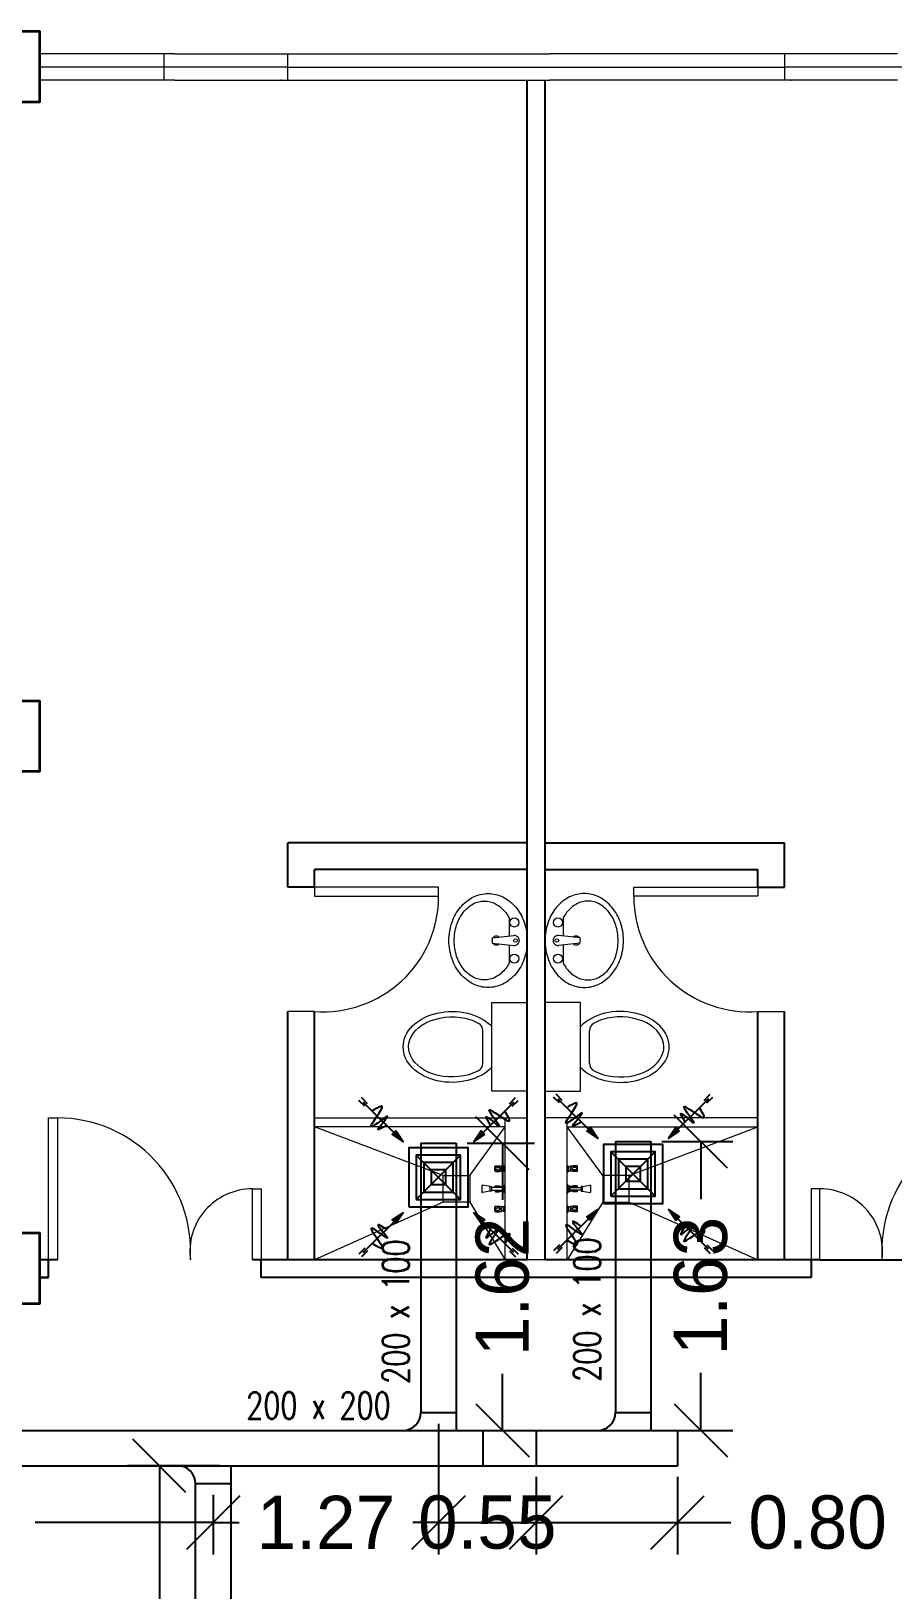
# Model space of a CAD drawing. Header units: inches. Extents: x 57 to 217, y -85 to 29.
# Drawn here: x 160.18 to 165.04, y -54.71 to -45.93 of the extents above; entities that cross this region are included whole.
import ezdxf

# ---------------------------------------------------------------- set-up
doc = ezdxf.new("R2010")
doc.units = ezdxf.units.IN
doc.header["$MEASUREMENT"] = 0
for name, color, linetype in [('AIR', 7, 'Continuous'), ('AIR-00', 8, 'Continuous'), ('AIR-03', 30, 'Continuous'), ('dimen', 7, 'Continuous'), ('ducting label', 7, 'Continuous'), ('exhaust', 7, 'Continuous')]:
    doc.layers.add(name, color=color, linetype=linetype)
doc.styles.add('Arch-Dim', font='simplex.shx', dxfattribs={"width": 0.75})
doc.dimstyles.new('Copy of dimension', dxfattribs={"dimtxt": 0.3, "dimasz": 0.3, "dimexe": 0.18, "dimexo": 0.0625, "dimgap": 0.09, "dimtad": 0, "dimzin": 0, "dimdsep": 46, "dimtxsty": 'Standard', "dimblk": 'OBLIQUE', "dimcen": 0.09, "dimclrd": 256, "dimclre": 256, "dimclrt": 256, "dimadec": 0, "dimazin": 0, "dimtfac": 1, "dimtofl": 0, "dimtmove": 0, "dimatfit": 3, "dimldrblk": 'OBLIQUE', "dimfxl": 1, "dimtolj": 1, "dimtzin": 0, "dimarcsym": 0})

# ---------------------------------------------------------------- blocks, each defined once
blk = doc.blocks.new('GRILL-C-IN')
at = {"layer": 'AIR-00', "ltscale": 3}
for p, q in [((-0.601, 0.623), (-0.651, 0.674)), ((0.601, 0.623), (0.651, 0.674)), ((-0.623, 0.601), (-0.674, 0.651)), ((-0.637, 0.637), (-0.3, 0.3)), ((0.637, 0.637), (0.3, 0.3)), ((0.623, 0.601), (0.674, 0.651)), ((-0.637, -0.637), (-0.3, -0.3)), ((0.637, -0.637), (0.3, -0.3)), ((-0.623, -0.601), (-0.674, -0.651)), ((-0.601, -0.623), (-0.651, -0.674)), ((0.601, -0.623), (0.651, -0.674)), ((0.623, -0.601), (0.674, -0.651))]:
    blk.add_line(p, q, dxfattribs=at)
at = {"layer": 'AIR-00', "color": 50}
for p, q in [((-0.188, 0.187), (0.187, -0.188)), ((0.187, 0.187), (-0.188, -0.188))]:
    blk.add_line(p, q, dxfattribs=at)
at = {"layer": 'AIR-00', "ltscale": 3}
for points in [[(-0.362, 0.393), (-0.393, 0.362), (-0.3, 0.3)], [(0.393, 0.362), (0.362, 0.393), (0.3, 0.3)], [(-0.362, -0.393), (-0.393, -0.362), (-0.3, -0.3)], [(0.393, -0.362), (0.362, -0.393), (0.3, -0.3)]]:
    blk.add_lwpolyline(points, close=True, dxfattribs=at)
at = {"layer": 'AIR-00', "color": 50}
for points in [[(-0.188, -0.188), (0.187, -0.188), (0.187, 0.187), (-0.188, 0.187)], [(-0.125, -0.125), (0.125, -0.125), (0.125, 0.125), (-0.125, 0.125)], [(-0.062, -0.062), (0.062, -0.062), (0.062, 0.062), (-0.062, 0.062)]]:
    blk.add_lwpolyline(points, close=True, dxfattribs=at)
at = {"layer": 'AIR-00', "ltscale": 3}
for points in [[(-0.441, 0.441), (-0.512, 0.404), (-0.432, 0.514), (-0.568, 0.43), (-0.477, 0.6), (-0.561, 0.561)], [(0.441, 0.441), (0.404, 0.512), (0.514, 0.432), (0.43, 0.568), (0.6, 0.477), (0.561, 0.561)], [(-0.441, -0.441), (-0.512, -0.404), (-0.432, -0.514), (-0.568, -0.43), (-0.477, -0.6), (-0.561, -0.561)], [(0.441, -0.441), (0.404, -0.512), (0.514, -0.432), (0.43, -0.568), (0.6, -0.477), (0.561, -0.561)]]:
    blk.add_spline(points, degree=3, dxfattribs=at)
for points in [[(-0.3, 0.3), (-0.362, 0.393), (-0.393, 0.362)], [(0.3, 0.3), (0.393, 0.362), (0.362, 0.393)], [(-0.3, -0.3), (-0.362, -0.393), (-0.393, -0.362)], [(0.3, -0.3), (0.393, -0.362), (0.362, -0.393)]]:
    blk.add_solid(points, dxfattribs=at)
at = {"layer": 'AIR-03', "color": 6}
blk.add_lwpolyline([(-0.25, -0.25), (0.25, -0.25), (0.25, 0.25), (-0.25, 0.25)], close=True, dxfattribs=at)
blk = doc.blocks.new('_Oblique')
at = {"color": 0, "linetype": 'ByBlock', "lineweight": -2}
blk.add_line((-0.5, -0.5), (0.5, 0.5), dxfattribs=at)
blk = doc.blocks.new('*D88')
at = {"layer": 'Defpoints', "color": 0, "transparency": 16777216}
for p in [(158.1682, -53.915), (161.2067, -54.1151), (161.2067, -54.3339)]:
    blk.add_point(p, dxfattribs=at)
at = {"layer": 'dimen', "lineweight": -2, "transparency": 16777216}
for p, q in [((158.1682, -53.9775), (158.1682, -54.5139)), ((161.2067, -54.1776), (161.2067, -54.5139)), ((158.1682, -54.3339), (159.1725, -54.3339)), ((161.2067, -54.3339), (160.2025, -54.3339))]:
    blk.add_line(p, q, dxfattribs=at)
at = {"layer": 'dimen', "lineweight": -2, "transparency": 16777216, "xscale": 0.3, "yscale": 0.3, "zscale": 0.3, "rotation": 180}
blk.add_blockref('_Oblique', (158.1682, -54.3339), dxfattribs=at)
at = {"layer": 'dimen', "lineweight": -2, "transparency": 16777216, "xscale": 0.3, "yscale": 0.3, "zscale": 0.3}
blk.add_blockref('_Oblique', (161.2067, -54.3339), dxfattribs=at)
at = {"layer": 'dimen', "transparency": 16777216, "insert": (159.6875, -54.3339), "char_height": 0.3, "attachment_point": 5}
blk.add_mtext('\\A1;3.04', dxfattribs=at)
blk = doc.blocks.new('*D89')
at = {"layer": 'Defpoints', "color": 0, "transparency": 16777216}
for p in [(162.4764, -53.715), (161.2067, -54.1151), (162.4764, -54.3339)]:
    blk.add_point(p, dxfattribs=at)
at = {"layer": 'dimen', "lineweight": -2, "transparency": 16777216}
for p, q in [((162.4764, -53.7775), (162.4764, -54.5139)), ((161.2067, -54.1776), (161.2067, -54.5139)), ((161.2067, -54.3339), (161.3516, -54.3339)), ((162.4764, -54.3339), (162.3316, -54.3339))]:
    blk.add_line(p, q, dxfattribs=at)
at = {"layer": 'dimen', "lineweight": -2, "transparency": 16777216, "xscale": 0.3, "yscale": 0.3, "zscale": 0.3, "rotation": 180}
blk.add_blockref('_Oblique', (161.2067, -54.3339), dxfattribs=at)
at = {"layer": 'dimen', "lineweight": -2, "transparency": 16777216, "xscale": 0.3, "yscale": 0.3, "zscale": 0.3}
blk.add_blockref('_Oblique', (162.4764, -54.3339), dxfattribs=at)
at = {"layer": 'dimen', "transparency": 16777216, "insert": (161.8416, -54.3339), "char_height": 0.3, "attachment_point": 5}
blk.add_mtext('\\A1;1.27', dxfattribs=at)
blk = doc.blocks.new('*D90')
at = {"layer": 'Defpoints', "color": 0, "transparency": 16777216}
for p in [(162.4764, -53.715), (163.0264, -54.0151), (163.0264, -54.3339)]:
    blk.add_point(p, dxfattribs=at)
at = {"layer": 'dimen', "lineweight": -2, "transparency": 16777216}
for p, q in [((162.4764, -53.7775), (162.4764, -54.5139)), ((163.0264, -54.0776), (163.0264, -54.5139)), ((162.4764, -54.3339), (163.0264, -54.3339))]:
    blk.add_line(p, q, dxfattribs=at)
at = {"layer": 'dimen', "lineweight": -2, "transparency": 16777216, "xscale": 0.3, "yscale": 0.3, "zscale": 0.3, "rotation": 180}
blk.add_blockref('_Oblique', (162.4764, -54.3339), dxfattribs=at)
at = {"layer": 'dimen', "lineweight": -2, "transparency": 16777216, "xscale": 0.3, "yscale": 0.3, "zscale": 0.3}
blk.add_blockref('_Oblique', (163.0264, -54.3339), dxfattribs=at)
at = {"layer": 'dimen', "transparency": 16777216, "insert": (162.7514, -54.3339), "char_height": 0.3, "attachment_point": 5}
blk.add_mtext('\\A1;0.55', dxfattribs=at)
blk = doc.blocks.new('*D91')
at = {"layer": 'Defpoints', "color": 0, "transparency": 16777216}
for p in [(163.0264, -54.0151), (163.8242, -54.0151), (163.8242, -54.3339)]:
    blk.add_point(p, dxfattribs=at)
at = {"layer": 'dimen', "lineweight": -2, "transparency": 16777216}
for p, q in [((163.0264, -54.0776), (163.0264, -54.5139)), ((163.8242, -54.0776), (163.8242, -54.5139)), ((163.0264, -54.3339), (163.8242, -54.3339)), ((163.8242, -54.3339), (164.1242, -54.3339))]:
    blk.add_line(p, q, dxfattribs=at)
at = {"layer": 'dimen', "lineweight": -2, "transparency": 16777216, "xscale": 0.3, "yscale": 0.3, "zscale": 0.3, "rotation": 180}
blk.add_blockref('_Oblique', (163.0264, -54.3339), dxfattribs=at)
at = {"layer": 'dimen', "lineweight": -2, "transparency": 16777216, "xscale": 0.3, "yscale": 0.3, "zscale": 0.3}
blk.add_blockref('_Oblique', (163.8242, -54.3339), dxfattribs=at)
at = {"layer": 'dimen', "transparency": 16777216, "insert": (164.6142, -54.3339), "char_height": 0.3, "attachment_point": 5}
blk.add_mtext('\\A1;0.80', dxfattribs=at)
blk = doc.blocks.new('*D92')
at = {"layer": 'Defpoints', "color": 0, "transparency": 16777216}
for p in [(163.6742, -52.1871), (163.9553, -52.1871), (163.6742, -53.815)]:
    blk.add_point(p, dxfattribs=at)
at = {"layer": 'dimen', "lineweight": -2, "transparency": 16777216}
for p, q in [((163.7367, -52.1871), (164.1353, -52.1871)), ((163.9553, -52.1871), (163.9553, -52.511)), ((163.9553, -53.815), (163.9553, -53.491)), ((163.7367, -53.815), (164.1353, -53.815))]:
    blk.add_line(p, q, dxfattribs=at)
at = {"layer": 'dimen', "lineweight": -2, "transparency": 16777216, "xscale": 0.3, "yscale": 0.3, "zscale": 0.3}
for p, rotation in [((163.9553, -52.1871), 90), ((163.9553, -53.815), 270)]:
    blk.add_blockref('_Oblique', p, dxfattribs=dict(at, rotation=rotation))
at = {"layer": 'dimen', "transparency": 16777216, "insert": (163.9553, -53.001), "char_height": 0.3, "attachment_point": 5, "rotation": 90}
blk.add_mtext('\\A1;1.63', dxfattribs=at)
blk = doc.blocks.new('*D93')
at = {"layer": 'Defpoints', "color": 0, "transparency": 16777216}
for p in [(162.5764, -52.1963), (162.5764, -53.815), (162.8375, -53.815)]:
    blk.add_point(p, dxfattribs=at)
at = {"layer": 'dimen', "lineweight": -2, "transparency": 16777216}
for p, q in [((162.6389, -52.1963), (163.0175, -52.1963)), ((162.8375, -52.1963), (162.8375, -52.5157)), ((162.8375, -53.815), (162.8375, -53.4957)), ((162.6389, -53.815), (163.0175, -53.815))]:
    blk.add_line(p, q, dxfattribs=at)
at = {"layer": 'dimen', "lineweight": -2, "transparency": 16777216, "xscale": 0.3, "yscale": 0.3, "zscale": 0.3}
for p, rotation in [((162.8375, -52.1963), 90), ((162.8375, -53.815), 270)]:
    blk.add_blockref('_Oblique', p, dxfattribs=dict(at, rotation=rotation))
at = {"layer": 'dimen', "transparency": 16777216, "insert": (162.8375, -53.0057), "char_height": 0.3, "attachment_point": 5, "rotation": 90}
blk.add_mtext('\\A1;1.62', dxfattribs=at)
blk = doc.blocks.new('*D96')
at = {"layer": 'Defpoints', "color": 0, "transparency": 16777216}
for p in [(161.3067, -54.015), (160.9024, -56.6177), (161.3067, -56.6177)]:
    blk.add_point(p, dxfattribs=at)
at = {"layer": 'dimen', "lineweight": -2, "transparency": 16777216}
for p, q in [((161.2442, -54.015), (160.7224, -54.015)), ((160.9024, -54.015), (160.9024, -54.8014)), ((160.9024, -56.6177), (160.9024, -55.8314)), ((161.2442, -56.6177), (160.7224, -56.6177))]:
    blk.add_line(p, q, dxfattribs=at)
at = {"layer": 'dimen', "lineweight": -2, "transparency": 16777216, "xscale": 0.3, "yscale": 0.3, "zscale": 0.3}
for p, rotation in [((160.9024, -54.015), 90), ((160.9024, -56.6177), 270)]:
    blk.add_blockref('_Oblique', p, dxfattribs=dict(at, rotation=rotation))
at = {"layer": 'dimen', "transparency": 16777216, "insert": (160.9024, -55.3164), "char_height": 0.3, "attachment_point": 5, "rotation": 90}
blk.add_mtext('\\A1;2.60', dxfattribs=at)

msp = doc.modelspace()

# ---------------------------------------------------------------- linework, layer by layer
at = {"color": 8, "linetype": 'ByBlock', "lineweight": 9}
for p, q in [((160.2273, -46.053), (160.2274, -46.053)), ((161.6273, -46.128), (160.2273, -46.128)), ((160.9899, -46.053), (160.2274, -46.053)), ((160.9273, -46.053), (160.9273, -46.203)), ((160.9899, -46.053), (162.1899, -46.053)), ((161.6273, -46.203), (161.6273, -46.053)), ((161.6273, -46.128), (164.4273, -46.128)), ((162.1899, -46.053), (163.1024, -46.053)), ((163.8649, -46.053), (163.1024, -46.053)), ((165.0649, -46.053), (163.8649, -46.053)), ((164.4273, -46.053), (164.4273, -46.203)), ((165.8273, -46.128), (164.4273, -46.128)), ((160.9899, -46.203), (160.2273, -46.203)), ((160.9899, -46.203), (162.1899, -46.203)), ((162.1899, -46.203), (163.1024, -46.203)), ((163.8649, -46.203), (163.1024, -46.203)), ((165.0649, -46.203), (163.8649, -46.203)), ((162.9773, -47.003), (162.9773, -52.853)), ((163.0773, -47.003), (163.0773, -52.853)), ((162.9773, -50.4674), (162.9773, -52.4174)), ((162.8523, -52.853), (162.8523, -52.053)), ((163.2023, -52.853), (163.2023, -52.053)), ((162.8523, -52.853), (161.7773, -52.853)), ((163.0773, -52.853), (162.9773, -52.853))]:
    msp.add_line(p, q, dxfattribs=at)
at = {"color": 8, "linetype": 'ByBlock', "lineweight": 25}
for p, q in [((162.9773, -52.853), (162.9773, -46.203)), ((163.0773, -52.853), (163.0773, -46.203)), ((160.3273, -52.853), (160.2273, -52.853)), ((160.2773, -52.953), (160.2773, -52.853)), ((162.9773, -52.853), (161.4273, -52.853)), ((161.4773, -52.953), (161.4773, -52.853)), ((164.6273, -52.853), (163.0773, -52.853)), ((164.5773, -52.853), (164.5773, -52.953)), ((160.2773, -52.953), (160.2273, -52.953)), ((160.2273, -52.953), (160.2773, -52.953)), ((164.5773, -52.953), (161.4773, -52.953))]:
    msp.add_line(p, q, dxfattribs=at)
at = {"color": 8, "linetype": 'ByBlock', "lineweight": 25, "ltscale": 0.3}
for p, q in [((161.6273, -50.753), (161.6273, -50.503)), ((162.9773, -50.503), (161.6273, -50.503)), ((163.0773, -50.503), (164.4273, -50.503)), ((164.4273, -50.753), (164.4273, -50.503)), ((161.7773, -50.753), (161.7773, -50.653)), ((162.9773, -50.653), (161.7773, -50.653)), ((163.0773, -50.653), (164.2773, -50.653)), ((164.2773, -50.753), (164.2773, -50.653)), ((161.7773, -50.753), (161.6273, -50.753)), ((164.2773, -50.753), (164.4273, -50.753)), ((161.6273, -52.853), (161.6273, -51.453)), ((161.7773, -52.853), (161.7773, -51.453)), ((164.2773, -52.853), (164.2773, -51.453)), ((164.4273, -52.853), (164.4273, -51.453))]:
    msp.add_line(p, q, dxfattribs=at)
at = {"color": 8, "lineweight": 9}
for p, q in [((162.7794, -51.0385), (162.9013, -51.0252)), ((163.2752, -51.0385), (163.1534, -51.0252)), ((162.7794, -51.0675), (162.9013, -51.0809)), ((163.2752, -51.0675), (163.1534, -51.0809)), ((162.7773, -51.403), (162.9773, -51.403)), ((162.7773, -51.903), (162.7773, -51.403)), ((162.9773, -51.403), (162.9773, -51.903)), ((163.2773, -51.403), (163.0773, -51.403)), ((163.0773, -51.403), (163.0773, -51.903)), ((163.2773, -51.903), (163.2773, -51.403)), ((162.7273, -51.7436), (162.7273, -51.5627)), ((163.3273, -51.7436), (163.3273, -51.5627)), ((162.9773, -51.903), (162.7773, -51.903)), ((163.0773, -51.903), (163.2773, -51.903)), ((162.7936, -52.3263), (162.7951, -52.3263)), ((162.7936, -52.3525), (162.7936, -52.3263)), ((162.7936, -52.3525), (162.7951, -52.3525)), ((162.7951, -52.3263), (162.797, -52.3227)), ((162.7951, -52.3525), (162.7951, -52.3263)), ((162.7951, -52.3525), (162.797, -52.3561)), ((162.797, -52.3227), (162.819, -52.3227)), ((162.797, -52.3561), (162.797, -52.3227)), ((162.797, -52.3561), (162.819, -52.3561)), ((162.8057, -52.3333), (162.8179, -52.3333)), ((162.8057, -52.3455), (162.8179, -52.3455)), ((162.8058, -52.3263), (162.818, -52.3263)), ((162.8058, -52.3525), (162.818, -52.3525)), ((162.819, -52.3227), (162.8231, -52.3249)), ((162.819, -52.3262), (162.819, -52.3335)), ((162.819, -52.3526), (162.819, -52.3453)), ((162.819, -52.3561), (162.8231, -52.3539)), ((162.8249, -52.3254), (162.8307, -52.3254)), ((162.8249, -52.3534), (162.8307, -52.3534)), ((162.8307, -52.3534), (162.8307, -52.3254)), ((162.8307, -52.3254), (162.833, -52.3261)), ((162.8307, -52.3534), (162.833, -52.3527)), ((162.833, -52.3527), (162.833, -52.3261)), ((162.8448, -52.328), (162.833, -52.328)), ((162.8448, -52.3508), (162.833, -52.3508)), ((162.8516, -52.3224), (162.8447, -52.3258)), ((162.8447, -52.353), (162.8447, -52.3258)), ((162.8516, -52.3565), (162.8447, -52.353)), ((162.8516, -52.3224), (162.8523, -52.3224)), ((162.8516, -52.3565), (162.8516, -52.3224)), ((162.8516, -52.3565), (162.8523, -52.3565)), ((162.8523, -52.3565), (162.8523, -52.3224)), ((163.2031, -52.3224), (163.2023, -52.3224)), ((163.2023, -52.3565), (163.2023, -52.3224)), ((163.2031, -52.3565), (163.2023, -52.3565)), ((163.2031, -52.3224), (163.2099, -52.3258)), ((163.2031, -52.3565), (163.2031, -52.3224)), ((163.2031, -52.3565), (163.2099, -52.353)), ((163.2099, -52.353), (163.2099, -52.3258)), ((163.2099, -52.328), (163.2217, -52.328)), ((163.2099, -52.3508), (163.2217, -52.3508)), ((163.2239, -52.3254), (163.2217, -52.3261)), ((163.2217, -52.3527), (163.2217, -52.3261)), ((163.2239, -52.3534), (163.2217, -52.3527)), ((163.2298, -52.3254), (163.2239, -52.3254)), ((163.2239, -52.3534), (163.2239, -52.3254)), ((163.2298, -52.3534), (163.2239, -52.3534)), ((163.2357, -52.3227), (163.2316, -52.3249)), ((163.2357, -52.3561), (163.2316, -52.3539)), ((163.2577, -52.3227), (163.2357, -52.3227)), ((163.2357, -52.3262), (163.2357, -52.3335)), ((163.2357, -52.3526), (163.2357, -52.3453)), ((163.2576, -52.3561), (163.2357, -52.3561)), ((163.2488, -52.3263), (163.2367, -52.3263)), ((163.2488, -52.3525), (163.2367, -52.3525)), ((163.2489, -52.3333), (163.2368, -52.3333)), ((163.2489, -52.3455), (163.2368, -52.3455)), ((163.2576, -52.3561), (163.2577, -52.3227)), ((163.2595, -52.3525), (163.2576, -52.3561)), ((163.2595, -52.3263), (163.2577, -52.3227)), ((163.2611, -52.3263), (163.2595, -52.3263)), ((163.2595, -52.3525), (163.2595, -52.3263)), ((163.2611, -52.3525), (163.2595, -52.3525)), ((163.2611, -52.3525), (163.2611, -52.3263)), ((162.7205, -52.4337), (162.7205, -52.4724)), ((162.7669, -52.4407), (162.725, -52.4322)), ((162.767, -52.4654), (162.7669, -52.4407)), ((162.7669, -52.4407), (162.7745, -52.4407)), ((162.767, -52.4654), (162.7669, -52.4407)), ((162.7745, -52.4407), (162.7745, -52.4654)), ((162.8369, -52.4455), (162.7745, -52.4455)), ((162.7745, -52.4606), (162.8369, -52.4606)), ((162.7936, -52.4455), (162.7936, -52.44)), ((162.7936, -52.44), (162.7951, -52.44)), ((162.7936, -52.4661), (162.7936, -52.4606)), ((162.7951, -52.44), (162.797, -52.4364)), ((162.7951, -52.4455), (162.7951, -52.44)), ((162.7951, -52.4661), (162.7951, -52.4606)), ((162.797, -52.4455), (162.797, -52.4364)), ((162.797, -52.4364), (162.819, -52.4364)), ((162.797, -52.4697), (162.797, -52.4606)), ((162.8059, -52.44), (162.818, -52.44)), ((162.819, -52.4364), (162.8231, -52.4386)), ((162.819, -52.4398), (162.819, -52.4455)), ((162.819, -52.4663), (162.819, -52.4606)), ((162.8249, -52.439), (162.8307, -52.439)), ((162.8307, -52.4455), (162.8307, -52.439)), ((162.8307, -52.439), (162.833, -52.4398)), ((162.8307, -52.4671), (162.8307, -52.4606)), ((162.833, -52.4455), (162.833, -52.4398)), ((162.8369, -52.4417), (162.833, -52.4417)), ((162.833, -52.4663), (162.833, -52.4606)), ((162.8369, -52.4357), (162.8369, -52.4704)), ((162.8465, -52.4357), (162.8369, -52.4357)), ((162.8369, -52.4606), (162.8369, -52.4455)), ((162.8523, -52.4241), (162.8465, -52.4357)), ((162.8465, -52.4357), (162.8466, -52.4704)), ((162.8466, -52.4704), (162.8465, -52.4357)), ((162.8523, -52.482), (162.8523, -52.4241)), ((163.2023, -52.4241), (163.2081, -52.4357)), ((163.2023, -52.482), (163.2023, -52.4241)), ((163.2081, -52.4357), (163.2081, -52.4704)), ((163.2081, -52.4704), (163.2081, -52.4357)), ((163.2081, -52.4357), (163.2178, -52.4357)), ((163.2178, -52.4357), (163.2178, -52.4704)), ((163.2178, -52.4417), (163.2217, -52.4417)), ((163.2178, -52.4455), (163.2801, -52.4455)), ((163.2178, -52.4606), (163.2178, -52.4455)), ((163.2801, -52.4606), (163.2178, -52.4606)), ((163.2239, -52.439), (163.2217, -52.4398)), ((163.2217, -52.4455), (163.2217, -52.4398)), ((163.2217, -52.4663), (163.2217, -52.4606)), ((163.2239, -52.4455), (163.2239, -52.439)), ((163.2298, -52.439), (163.2239, -52.439)), ((163.2239, -52.4671), (163.2239, -52.4606)), ((163.2357, -52.4364), (163.2316, -52.4386)), ((163.2576, -52.4364), (163.2357, -52.4364)), ((163.2357, -52.4398), (163.2357, -52.4455)), ((163.2357, -52.4663), (163.2357, -52.4606)), ((163.2488, -52.44), (163.2367, -52.44)), ((163.2576, -52.4455), (163.2576, -52.4364)), ((163.2595, -52.44), (163.2576, -52.4364)), ((163.2576, -52.4697), (163.2576, -52.4606)), ((163.2595, -52.4455), (163.2595, -52.44)), ((163.261, -52.44), (163.2595, -52.44)), ((163.2595, -52.4661), (163.2595, -52.4606)), ((163.261, -52.4455), (163.261, -52.44)), ((163.261, -52.4661), (163.261, -52.4606)), ((163.2877, -52.4407), (163.2801, -52.4407)), ((163.2801, -52.4407), (163.2801, -52.4654)), ((163.2877, -52.4407), (163.3296, -52.4322)), ((163.2877, -52.4654), (163.2877, -52.4407)), ((163.2877, -52.4654), (163.2877, -52.4407)), ((163.3342, -52.4337), (163.3342, -52.4724)), ((162.767, -52.4654), (162.725, -52.4739)), ((162.7745, -52.4654), (162.767, -52.4654)), ((162.7936, -52.4661), (162.7951, -52.4661)), ((162.7951, -52.4661), (162.797, -52.4697)), ((162.7951, -52.5536), (162.797, -52.55)), ((162.797, -52.4697), (162.819, -52.4697)), ((162.797, -52.5834), (162.797, -52.55)), ((162.797, -52.55), (162.819, -52.55)), ((162.8059, -52.4661), (162.818, -52.4661)), ((162.819, -52.4697), (162.8231, -52.4675)), ((162.819, -52.55), (162.8231, -52.5522)), ((162.8249, -52.4671), (162.8307, -52.4671)), ((162.8307, -52.4671), (162.833, -52.4663)), ((162.8369, -52.4644), (162.833, -52.4644)), ((162.8369, -52.4704), (162.8466, -52.4704)), ((162.8516, -52.5496), (162.8448, -52.553)), ((162.8466, -52.4704), (162.8523, -52.482)), ((162.8516, -52.5837), (162.8516, -52.5496)), ((162.8516, -52.5496), (162.8523, -52.5496)), ((162.8523, -52.5837), (162.8523, -52.5496)), ((163.2081, -52.4704), (163.2023, -52.482)), ((163.2023, -52.5837), (163.2023, -52.5496)), ((163.2031, -52.5496), (163.2023, -52.5496)), ((163.2031, -52.5837), (163.2031, -52.5496)), ((163.2031, -52.5496), (163.2099, -52.553)), ((163.2178, -52.4704), (163.2081, -52.4704)), ((163.2178, -52.4644), (163.2217, -52.4644)), ((163.2239, -52.4671), (163.2217, -52.4663)), ((163.2298, -52.4671), (163.2239, -52.4671)), ((163.2357, -52.4697), (163.2316, -52.4675)), ((163.2357, -52.55), (163.2316, -52.5522)), ((163.2576, -52.4697), (163.2357, -52.4697)), ((163.2576, -52.55), (163.2357, -52.55)), ((163.2488, -52.4661), (163.2367, -52.4661)), ((163.2595, -52.4661), (163.2576, -52.4697)), ((163.2576, -52.5834), (163.2576, -52.55)), ((163.2595, -52.5536), (163.2576, -52.55)), ((163.261, -52.4661), (163.2595, -52.4661)), ((163.2801, -52.4654), (163.2877, -52.4654)), ((163.2877, -52.4654), (163.3296, -52.4739)), ((162.7936, -52.5798), (162.7936, -52.5536)), ((162.7936, -52.5536), (162.7951, -52.5536)), ((162.7936, -52.5798), (162.7952, -52.5798)), ((162.7952, -52.5798), (162.7951, -52.5536)), ((162.7952, -52.5798), (162.797, -52.5834)), ((162.797, -52.5834), (162.819, -52.5833)), ((162.8058, -52.5606), (162.8179, -52.5606)), ((162.8058, -52.5727), (162.8179, -52.5727)), ((162.8059, -52.5536), (162.818, -52.5536)), ((162.8059, -52.5798), (162.818, -52.5798)), ((162.819, -52.5535), (162.819, -52.5608)), ((162.819, -52.5799), (162.819, -52.5726)), ((162.819, -52.5833), (162.8231, -52.5811)), ((162.8249, -52.5527), (162.8308, -52.5527)), ((162.8249, -52.5807), (162.8308, -52.5807)), ((162.8308, -52.5527), (162.833, -52.5534)), ((162.8308, -52.5807), (162.8308, -52.5527)), ((162.8308, -52.5807), (162.833, -52.5799)), ((162.833, -52.5799), (162.833, -52.5534)), ((162.8448, -52.5553), (162.833, -52.5553)), ((162.8448, -52.578), (162.833, -52.578)), ((162.8448, -52.5803), (162.8448, -52.553)), ((162.8516, -52.5837), (162.8448, -52.5803)), ((162.8516, -52.5837), (162.8523, -52.5837)), ((163.2031, -52.5837), (163.2023, -52.5837)), ((163.2031, -52.5837), (163.2099, -52.5803)), ((163.2099, -52.5803), (163.2099, -52.553)), ((163.2099, -52.5553), (163.2216, -52.5553)), ((163.2099, -52.578), (163.2216, -52.578)), ((163.2239, -52.5527), (163.2216, -52.5534)), ((163.2216, -52.5799), (163.2216, -52.5534)), ((163.2239, -52.5807), (163.2216, -52.5799)), ((163.2239, -52.5807), (163.2239, -52.5527)), ((163.2298, -52.5527), (163.2239, -52.5527)), ((163.2298, -52.5807), (163.2239, -52.5807)), ((163.2357, -52.5833), (163.2316, -52.5811)), ((163.2357, -52.5535), (163.2357, -52.5608)), ((163.2357, -52.5799), (163.2357, -52.5726)), ((163.2576, -52.5834), (163.2357, -52.5833)), ((163.2488, -52.5536), (163.2367, -52.5536)), ((163.2488, -52.5798), (163.2367, -52.5798)), ((163.2489, -52.5606), (163.2368, -52.5606)), ((163.2489, -52.5727), (163.2368, -52.5727)), ((163.2595, -52.5798), (163.2576, -52.5834)), ((163.2595, -52.5798), (163.2595, -52.5536)), ((163.261, -52.5536), (163.2595, -52.5536)), ((163.261, -52.5798), (163.2595, -52.5798)), ((163.261, -52.5798), (163.261, -52.5536))]:
    msp.add_line(p, q, dxfattribs=at)
at = {"color": 8, "linetype": 'ByBlock', "lineweight": 9, "ltscale": 0.3}
for p, q in [((161.7773, -51.453), (161.6273, -51.453)), ((164.2773, -51.453), (164.4273, -51.453)), ((162.5023, -52.378), (161.7773, -52.103)), ((162.6523, -52.378), (162.8523, -52.103)), ((163.4023, -52.378), (163.2023, -52.103)), ((163.5523, -52.378), (164.2773, -52.103)), ((162.5023, -52.528), (161.7773, -52.853)), ((162.6523, -52.528), (162.8523, -52.853)), ((163.4023, -52.528), (163.2023, -52.853)), ((163.5523, -52.528), (164.2773, -52.853))]:
    msp.add_line(p, q, dxfattribs=at)
at = {"color": 8, "lineweight": 25}
msp.add_line((164.6273, -52.853), (165.7273, -52.853), dxfattribs=at)
at = {"color": 8, "linetype": 'ByBlock', "lineweight": 35}
for points in [[(159.8273, -45.9259), (160.2273, -45.9259), (160.2273, -46.3259), (159.8273, -46.3259)], [(159.8273, -49.7009), (160.2273, -49.7009), (160.2273, -50.1009), (159.8273, -50.1009)], [(159.8273, -52.7009), (160.2273, -52.7009), (160.2273, -53.1009), (159.8273, -53.1009)]]:
    msp.add_lwpolyline(points, close=True, dxfattribs=at)
at = {"color": 8, "lineweight": 13, "ltscale": 0.03}
for points in [[(161.7773, -50.753), (161.7773, -50.803), (162.4773, -50.803), (162.4773, -50.753)], [(164.2773, -50.753), (164.2773, -50.803), (163.5773, -50.803), (163.5773, -50.753)], [(160.3273, -52.853), (160.2773, -52.853), (160.2773, -52.053), (160.3273, -52.053)], [(161.4773, -52.853), (161.4273, -52.853), (161.4273, -52.453), (161.4773, -52.453)], [(164.5773, -52.853), (164.6273, -52.853), (164.6273, -52.453), (164.5773, -52.453)]]:
    msp.add_lwpolyline(points, close=True, dxfattribs=at)
at = {"color": 8, "lineweight": 9}
for points in [[(162.7563, -51.318, -0.11576), (162.6739, -51.2987, -0.104047), (162.6001, -51.2404, -0.090875), (162.5527, -51.1565, -0.083344), (162.5353, -51.053, -0.083344), (162.5527, -50.9496, -0.090875), (162.6001, -50.8657, -0.104047), (162.6739, -50.8074, -0.11576), (162.7563, -50.788, -0.11576), (162.8388, -50.8074, -0.104047), (162.9126, -50.8657, -0.090875), (162.96, -50.9496, -0.083344), (162.9773, -51.053, -0.083344), (162.96, -51.1565, -0.090875), (162.9126, -51.2404, -0.104047), (162.8388, -51.2987, -0.11576)], [(163.2983, -51.318, 0.11576), (163.3808, -51.2987, 0.104047), (163.4546, -51.2404, 0.090875), (163.502, -51.1565, 0.083344), (163.5193, -51.053, 0.083344), (163.502, -50.9496, 0.090875), (163.4546, -50.8657, 0.104047), (163.3808, -50.8074, 0.11576), (163.2983, -50.788, 0.11576), (163.2159, -50.8074, 0.104047), (163.1421, -50.8657, 0.090875), (163.0947, -50.9496, 0.083344), (163.0773, -51.053, 0.083344), (163.0947, -51.1565, 0.090875), (163.1421, -51.2404, 0.104047), (163.2159, -51.2987, 0.11576)]]:
    msp.add_lwpolyline(points, format="xyb", close=True, dxfattribs=at)
for points in [[(162.7353, -51.2755, -0.124838), (162.6728, -51.2597, -0.105788), (162.6151, -51.2104, -0.086697), (162.5789, -51.1406, -0.076776), (162.5653, -51.053, -0.076776), (162.5789, -50.9655, -0.086697), (162.6151, -50.8957, -0.105788), (162.6728, -50.8464, -0.124838), (162.7353, -50.8305, -0.124838), (162.7979, -50.8464, -0.105788), (162.8555, -50.8957, -0.040067), (162.8753, -50.9264), (162.8753, -51.0287, -0.040067)], [(163.3193, -51.2755, 0.124838), (163.3819, -51.2597, 0.105788), (163.4395, -51.2104, 0.086697), (163.4758, -51.1406, 0.076776), (163.4893, -51.053, 0.076776), (163.4758, -50.9655, 0.086697), (163.4395, -50.8957, 0.105788), (163.3819, -50.8464, 0.124838), (163.3193, -50.8305, 0.124838), (163.2568, -50.8464, 0.105788), (163.1991, -50.8957, 0.040067), (163.1793, -50.9264), (163.1793, -51.0287, 0.040067)], [(162.8753, -51.0774), (162.8753, -51.1797, -0.040067), (162.8555, -51.2104, -0.105788), (162.7979, -51.2597, -0.124838), (162.7353, -51.2755, -0.124838)], [(163.1793, -51.0774), (163.1793, -51.1797, 0.040067), (163.1991, -51.2104, 0.105788), (163.2568, -51.2597, 0.124838), (163.3193, -51.2755, 0.124838)]]:
    msp.add_lwpolyline(points, format="xyb", dxfattribs=at)
at = {"color": 8, "linetype": 'ByBlock', "lineweight": 9, "ltscale": 0.3}
for points in [[(162.8523, -52.103), (161.7773, -52.103), (161.7773, -52.053), (162.9773, -52.053), (162.9773, -52.053)], [(163.2023, -52.103), (164.2773, -52.103), (164.2773, -52.053), (163.0773, -52.053), (163.0773, -52.053)]]:
    msp.add_lwpolyline(points, dxfattribs=at)
at = {"color": 8, "linetype": 'ByBlock', "lineweight": 9, "ltscale": 0.03}
for points in [[(162.6523, -52.378), (162.6523, -52.528), (162.5023, -52.528), (162.5023, -52.378)], [(163.4023, -52.378), (163.4023, -52.528), (163.5523, -52.528), (163.5523, -52.378)]]:
    msp.add_lwpolyline(points, close=True, dxfattribs=at)
at = {"color": 8, "lineweight": 9}
for centre, radius in [((162.9043, -50.9514), 0.0255), ((163.1503, -50.9514), 0.0255), ((162.9108, -51.053), 0.0095), ((163.1438, -51.053), 0.0095), ((162.9043, -51.1546), 0.0255), ((163.1503, -51.1546), 0.0255)]:
    msp.add_circle(centre, radius, dxfattribs=at)
at = {"color": 8, "lineweight": 13, "ltscale": 0.03}
for centre, radius, start, end in [((161.8255, -50.803), 0.6518, 265.75781, 0), ((164.2291, -50.803), 0.6518, 180, 274.24219), ((160.3273, -52.8046), 0.7516, 356.30478, 90), ((165.7273, -52.8046), 0.7516, 90, 183.69522), ((161.4273, -52.8062), 0.3531, 90, 187.62815), ((164.6273, -52.8062), 0.3531, 352.37185, 90)]:
    msp.add_arc(centre, radius, start, end, dxfattribs=at)
at = {"color": 8, "lineweight": 9}
for centre, radius, start, end in [((162.8024, -51.053), 0.025, 161.37929, 198.62071), ((162.8731, -51.053), 0.0948, 171.20259, 188.79741), ((162.8024, -51.053), 0.025, 48.79782, 143.69319), ((162.9043, -51.053), 0.028, 263.75449, 96.24551), ((163.1503, -51.053), 0.028, 83.75449, 276.24551), ((163.2523, -51.053), 0.025, 36.30681, 131.20218), ((163.1815, -51.053), 0.0948, 351.20259, 8.79741), ((163.2523, -51.053), 0.025, 341.37929, 18.62071), ((162.8024, -51.053), 0.025, 216.30681, 311.20218), ((163.2523, -51.053), 0.025, 228.79782, 323.69319), ((162.6773, -51.5627), 0.05, 0, 61.99164), ((163.3773, -51.5627), 0.05, 118.00836, 180), ((162.6773, -51.7436), 0.05, 298.15006, 0), ((163.3773, -51.7436), 0.05, 180, 241.84994)]:
    msp.add_arc(centre, radius, start, end, dxfattribs=at)
at = {"color": 8, "lineweight": 9, "extrusion": (0, 0, -1)}
msp.add_ellipse((162.5523, -51.653), major_axis=(0.275, 0), ratio=0.727273, start_param=0.612555, end_param=5.670631, dxfattribs=at)
at = {"color": 8, "lineweight": 9}
for centre, major_axis, ratio, start_param, end_param in [((163.5023, -51.653), (-0.275, 0), 0.727273, 0.612555, 5.670631), ((163.2298, -52.3216), (-0.00268, 0.00268), 1, 2.356082, 2.850023), ((163.2298, -52.3572), (-0.00268, 0.00268), 1, -1.279452, -0.785511), ((163.2346, -52.3394), (-0.00268, 0.00268), 1, 0.203142, 1.36743), ((163.2419, -52.3442), (-0.00887, 0.00887), 1, -0.157871, 0.203142), ((163.2419, -52.3346), (0.00887, 0.00887), 1, 2.938226, 3.299239), ((163.2428, -52.3112), (-0.0118, 0.0118), 1, 1.703115, 1.83534), ((163.2427, -52.3677), (-0.0118, 0.0118), 1, -0.264769, -0.132543), ((163.2367, -52.3225), (-0.00268, 0.00268), 1, 1.728443, 2.356082), ((163.2367, -52.3563), (0.00268, 0.00268), 1, 0.785286, 1.412925), ((163.2368, -52.3371), (0.00268, 0.00268), 1, 0.785286, 1.412925), ((163.2368, -52.3417), (0.00268, 0.00268), 1, 3.299239, 3.926878), ((163.248, -52.3137), (-0.00896, 0.00896), 1, 2.418785, 3.129871), ((163.248, -52.3651), (-0.00896, 0.00896), 1, -1.559299, -0.848214), ((163.2482, -52.3438), (0.00738, 0.00738), 1, 6.21008, 6.994878), ((163.2482, -52.3351), (0.00738, 0.00738), 1, 4.000472, 4.78527), ((163.2532, -52.3394), (-0.00268, 0.00268), 1, 3.214474, 4.639283), ((163.2298, -52.4352), (0.00268, 0.00268), 1, 3.926878, 4.42082), ((163.2427, -52.4248), (0.0118, 0.0118), 1, 3.273911, 3.406137), ((163.2367, -52.4362), (0.00268, 0.00268), 1, 3.299239, 3.926878), ((163.248, -52.4273), (-0.00896, 0.00896), 1, 2.418785, 3.129871), ((163.331, -52.4357), (0.00268, 0.00268), 1, 6.066508, 7.43657), ((162.7237, -52.4704), (0.00268, 0.00268), 1, 2.92514, 4.295202), ((163.2298, -52.4708), (-0.00268, 0.00268), 1, -1.279452, -0.785511), ((163.2427, -52.4813), (0.0118, 0.0118), 1, 1.306028, 1.438253), ((163.2427, -52.5384), (-0.0118, 0.0118), 1, 1.703115, 1.83534), ((163.2367, -52.4699), (-0.00268, 0.00268), 1, -0.785511, -0.157871), ((163.248, -52.4788), (0.00896, 0.00896), 1, 0.011497, 0.722582), ((163.248, -52.5409), (0.00896, 0.00896), 1, 3.989582, 4.700667), ((163.2298, -52.5489), (0.00268, 0.00268), 1, 3.926878, 4.42082), ((163.2298, -52.5845), (0.00268, 0.00268), 1, 0.291344, 0.785286), ((163.2346, -52.5667), (-0.00268, 0.00268), 1, 0.203142, 1.36743), ((163.2419, -52.5715), (0.00887, 0.00887), 1, 1.412925, 1.773938), ((163.2419, -52.5619), (-0.00887, 0.00887), 1, 1.36743, 1.728443), ((163.2427, -52.5949), (-0.0118, 0.0118), 1, -0.264769, -0.132543), ((163.2367, -52.5498), (0.00268, 0.00268), 1, 3.299239, 3.926878), ((163.2367, -52.5836), (-0.00268, 0.00268), 1, -0.785511, -0.157871), ((163.2368, -52.5644), (0.00268, 0.00268), 1, 0.785286, 1.412925), ((163.2368, -52.569), (0.00268, 0.00268), 1, 3.299239, 3.926878), ((163.248, -52.5924), (-0.00896, 0.00896), 1, -1.559299, -0.848214), ((163.2481, -52.571), (-0.00738, 0.00738), 1, 4.639283, 5.424081), ((163.2481, -52.5623), (0.00738, 0.00738), 1, 4.000472, 4.78527), ((163.2532, -52.5667), (0.00268, 0.00268), 1, 4.78527, 6.21008)]:
    msp.add_ellipse(centre, major_axis=major_axis, ratio=ratio, start_param=start_param, end_param=end_param, dxfattribs=at)
at = {"color": 8, "lineweight": 9, "extrusion": (-2.88216e-41, 4.99074e-41, -1)}
for centre, major_axis, start_param, end_param in [((162.8015, -52.3394), (-0.00268, 0.00268), 4.78527, 6.21008), ((162.8066, -52.3137), (0.00896, 0.00896), 2.418785, 3.129871), ((162.8066, -52.3651), (-0.00896, 0.00896), 0.011497, 0.722582), ((162.8065, -52.3438), (0.00738, 0.00738), 4.639283, 5.424081), ((162.8065, -52.3351), (-0.00738, 0.00738), 4.000472, 4.78527), ((162.8179, -52.3371), (-0.00268, 0.00268), 0.785286, 1.412925), ((162.8179, -52.3417), (-0.00268, 0.00268), 3.299239, 3.926878), ((162.818, -52.3225), (0.00268, 0.00268), 1.728443, 2.356082), ((162.818, -52.3563), (0.00268, 0.00268), -0.785511, -0.157871), ((162.8127, -52.3442), (0.00887, 0.00887), -0.157871, 0.203142), ((162.8127, -52.3346), (0.00887, 0.00887), 1.36743, 1.728443), ((162.8119, -52.3112), (-0.0118, 0.0118), 3.273911, 3.406137), ((162.8119, -52.3677), (-0.0118, 0.0118), 1.306028, 1.438253), ((162.8249, -52.3216), (0.00268, 0.00268), 2.356082, 2.850023), ((162.8249, -52.3572), (0.00268, 0.00268), -1.279452, -0.785511), ((162.82, -52.3394), (-0.00268, 0.00268), 1.773938, 2.938226), ((162.7237, -52.4357), (0.00268, 0.00268), 4.495711, 5.865773), ((162.8066, -52.4273), (-0.00896, 0.00896), 3.989582, 4.700667), ((162.818, -52.4362), (-0.00268, 0.00268), 3.299239, 3.926878), ((162.8119, -52.4248), (0.0118, 0.0118), 1.703115, 1.83534), ((162.8249, -52.4352), (-0.00268, 0.00268), 3.926878, 4.42082), ((162.8067, -52.4788), (-0.00896, 0.00896), 0.011497, 0.722582), ((162.8067, -52.5409), (0.00896, 0.00896), 2.418785, 3.129871), ((162.818, -52.4699), (-0.00268, 0.00268), 0.785286, 1.412925), ((162.8119, -52.4813), (0.0118, 0.0118), -0.264769, -0.132543), ((162.8119, -52.5384), (-0.0118, 0.0118), 3.273911, 3.406137), ((162.8249, -52.4708), (-0.00268, 0.00268), 0.291344, 0.785286), ((162.8015, -52.5667), (-0.00268, 0.00268), 4.78527, 6.21008), ((162.8067, -52.5924), (-0.00896, 0.00896), 0.011497, 0.722582), ((162.8065, -52.571), (0.00738, 0.00738), 4.639283, 5.424081), ((162.8065, -52.5623), (-0.00738, 0.00738), 4.000472, 4.78527), ((162.8179, -52.5644), (-0.00268, 0.00268), 0.785286, 1.412925), ((162.8179, -52.569), (-0.00268, 0.00268), 3.299239, 3.926878), ((162.818, -52.5498), (0.00268, 0.00268), 1.728443, 2.356082), ((162.818, -52.5836), (0.00268, 0.00268), -0.785511, -0.157871), ((162.8128, -52.5715), (0.00887, 0.00887), -0.157871, 0.203142), ((162.8128, -52.5619), (0.00887, 0.00887), 1.36743, 1.728443), ((162.8119, -52.5949), (0.0118, 0.0118), -0.264769, -0.132543), ((162.8249, -52.5489), (0.00268, 0.00268), 2.356082, 2.850023), ((162.8249, -52.5845), (0.00268, 0.00268), -1.279452, -0.785511), ((162.8201, -52.5667), (-0.00268, 0.00268), 1.773938, 2.938226)]:
    msp.add_ellipse(centre, major_axis=major_axis, ratio=1, start_param=start_param, end_param=end_param, dxfattribs=at)
at = {"color": 8, "lineweight": 9, "extrusion": (2.88216e-41, 4.99074e-41, -1)}
msp.add_ellipse((163.331, -52.4704), major_axis=(-0.00268, 0.00268), ratio=1, start_param=2.92514, end_param=4.295202, dxfattribs=at)
at = {"color": 8, "lineweight": 9}
for points in [[(162.7009, -51.7877), (162.6845, -51.7965), (162.6665, -51.8039), (162.5753, -51.8308), (162.4881, -51.8257), (162.3565, -51.7679), (162.3151, -51.7178), (162.3017, -51.6197), (162.3276, -51.5676), (162.4388, -51.4935), (162.5225, -51.4757), (162.6363, -51.4913), (162.6712, -51.5028), (162.7008, -51.5185)], [(163.3537, -51.7877), (163.3702, -51.7965), (163.3882, -51.8039), (163.4794, -51.8308), (163.5666, -51.8257), (163.6982, -51.7679), (163.7395, -51.7178), (163.753, -51.6197), (163.727, -51.5676), (163.6158, -51.4935), (163.5321, -51.4757), (163.4183, -51.4913), (163.3835, -51.5028), (163.3539, -51.5185)]]:
    msp.add_open_spline(points, degree=3, knots=[0.937253, 0.937253, 0.937253, 0.937253, 1.185372, 1.185372, 2.113864, 2.113864, 3.042356, 3.042356, 3.970847, 3.970847, 4.899339, 4.899339, 5.346062, 5.346062, 5.346062, 5.346062], dxfattribs=at)
at = {"color": 8, "linetype": 'ByBlock', "lineweight": 9}
for p in [(161.5899, -46.203), (164.4649, -46.203)]:
    msp.add_point(p, dxfattribs=at)
at = {"layer": 'exhaust'}
for p, q in [((162.3764, -52.1963), (162.3764, -53.715)), ((162.3764, -52.1963), (162.5764, -52.1963)), ((162.5764, -52.1963), (162.5764, -53.815)), ((163.4742, -52.1871), (163.4742, -53.715)), ((163.4742, -52.1871), (163.6742, -52.1871)), ((163.6742, -52.1871), (163.6742, -53.815)), ((162.3764, -53.715), (162.5764, -53.715)), ((163.4742, -53.715), (163.6742, -53.715)), ((158.1682, -53.815), (163.8242, -53.815)), ((162.7264, -53.815), (162.7264, -54.0151)), ((163.0264, -53.815), (163.0264, -54.0151)), ((163.8242, -53.815), (163.8242, -54.015)), ((145.9504, -54.0151), (163.8242, -54.0151)), ((161.3067, -56.6177), (161.3067, -54.015)), ((161.1067, -56.6177), (161.1067, -54.1151)), ((161.1067, -54.1151), (161.3067, -54.1151))]:
    msp.add_line(p, q, dxfattribs=at)
for centre, start, end in [((162.2764, -53.715), 270.00041, 0.00004), ((163.3742, -53.715), 270.00041, 0.00041), ((161.0067, -54.1151), 0, 90)]:
    msp.add_arc(centre, 0.1, start, end, dxfattribs=at)

# ---------------------------------------------------------------- block references
at = {"layer": 'AIR', "xscale": 0.6658363358532475, "yscale": 0.6658363358532475, "zscale": 0.6658363358532475}
for p in [(163.5742, -52.369), (162.4764, -52.3877)]:
    msp.add_blockref('GRILL-C-IN', p, dxfattribs=at)

# ---------------------------------------------------------------- texts
at = {"layer": 'ducting label', "color": 240, "linetype": 'Continuous', "lineweight": 25, "true_color": 0xed1f24, "char_height": 0.15, "attachment_point": 1, "rotation": 90, "style": 'Arch-Dim'}
for insert in [(162.1603, -53.5531), (163.2396, -53.5414)]:
    msp.add_mtext_dynamic_manual_height_columns('\\A1;200 x 100', width=1.195152, gutter_width=1.011, heights=[0], dxfattribs=dict(at, insert=insert))
at = {"layer": 'ducting label', "color": 3, "linetype": 'Continuous', "lineweight": 25, "insert": (161.3923, -53.599), "char_height": 0.15, "attachment_point": 1, "style": 'Arch-Dim'}
msp.add_mtext_dynamic_manual_height_columns('\\A1;{\\C240;\\c2367469;200 x 200}', width=1.195152, gutter_width=1.011, heights=[0], dxfattribs=at)

# ---------------------------------------------------------------- dimensions: what is measured, and where the dimension line sits
at = {"layer": 'dimen'}
for base, p1, p2, picture, middle in [((162.8375, -53.815), (162.5764, -52.1963), (162.5764, -53.815), '*D93', (162.8375, -53.0057)), ((163.9553, -52.1871), (163.6742, -53.815), (163.6742, -52.1871), '*D92', (163.9553, -53.001)), ((160.9024, -56.6177), (161.3067, -54.015), (161.3067, -56.6177), '*D96', (160.9024, -55.3164))]:
    dim = msp.add_linear_dim(base=base, p1=p1, p2=p2, angle=90, dimstyle='Copy of dimension', dxfattribs=at)
    dim.commit()
    dim.dimension.update_dxf_attribs({"geometry": picture, "text_midpoint": middle})
for base, p1, p2, picture, middle in [((162.4764, -54.3339), (161.2067, -54.1151), (162.4764, -53.715), '*D89', (161.8416, -54.3339)), ((161.2067, -54.3339), (158.1682, -53.915), (161.2067, -54.1151), '*D88', (159.6875, -54.3339)), ((163.8242, -54.3339), (163.0264, -54.0151), (163.8242, -54.0151), '*D91', (164.6142, -54.3339))]:
    dim = msp.add_linear_dim(base=base, p1=p1, p2=p2, dimstyle='Copy of dimension', dxfattribs=at)
    dim.commit()
    dim.dimension.update_dxf_attribs({"geometry": picture, "text_midpoint": middle})
dim = msp.add_linear_dim(base=(163.0264, -54.3339), p1=(162.4764, -53.715), p2=(163.0264, -54.0151), dimstyle='Copy of dimension', dxfattribs=at)
dim.commit()
dim.dimension.update_dxf_attribs({"geometry": '*D90', "text_midpoint": (162.7514, -54.3339), "dimtype": 160})

doc.saveas('drawing.dxf')
